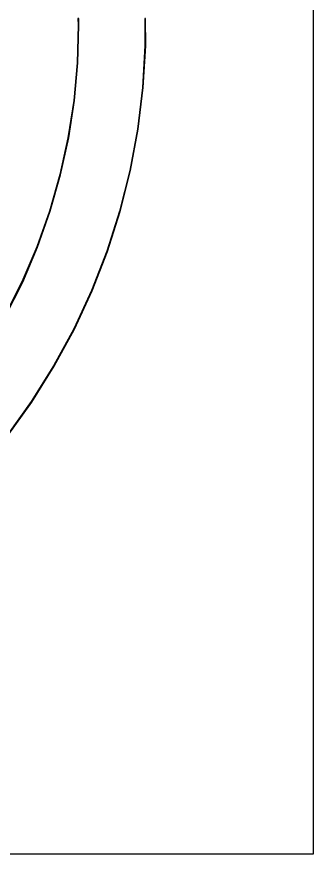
# Model space of a CAD drawing. Extents: x 1.97 to 5.91, y -5.91 to -1.97.
# Drawn here: x 5.21 to 5.906, y -5.906 to -3.937 of the extents above; entities that cross this region are included whole.
import ezdxf

# ---------------------------------------------------------------- set-up
doc = ezdxf.new("R2010")
doc.units = 0
doc.header["$MEASUREMENT"] = 0
doc.layers.add('WHITE', color=7, linetype='CONTINUOUS')

msp = doc.modelspace()

# ---------------------------------------------------------------- linework, layer by layer
at = {"layer": 'WHITE', "linetype": 'CONTINUOUS'}
for p, q in [((5.9055, -1.9685), (5.9055, -5.9055)), ((5.3536, -3.9566), (5.3511, -4.0452)), ((5.353, -3.9409), (5.3536, -3.9566)), ((5.355, -3.9409), (5.353, -3.9409)), ((5.3531, -4.0453), (5.3555, -3.9567)), ((5.3555, -3.9566), (5.355, -3.9409)), ((5.3555, -3.9566), (5.3555, -3.9566)), ((5.3555, -3.9567), (5.3555, -3.9566)), ((5.3555, -3.9566), (5.3555, -3.9566)), ((5.3555, -3.9567), (5.3555, -3.9567)), ((5.5102, -3.9409), (5.5104, -4.005)), ((5.5122, -3.9409), (5.5102, -3.9409)), ((5.5124, -4.005), (5.5122, -3.9409)), ((5.5104, -4.005), (5.5047, -4.1033)), ((5.5066, -4.1034), (5.5124, -4.0051)), ((5.5124, -4.0051), (5.5124, -4.005)), ((5.5124, -4.0051), (5.5124, -4.0051)), ((5.3511, -4.0452), (5.3432, -4.1335)), ((5.3451, -4.1337), (5.3531, -4.0454)), ((5.3531, -4.0454), (5.3531, -4.0453)), ((5.3531, -4.0453), (5.3531, -4.0453)), ((5.3531, -4.0454), (5.3531, -4.0454)), ((5.5047, -4.1033), (5.4928, -4.2011)), ((5.4947, -4.2014), (5.5066, -4.1035)), ((5.5066, -4.1035), (5.5066, -4.1034)), ((5.5066, -4.1034), (5.5066, -4.1034)), ((5.5066, -4.1035), (5.5066, -4.1035)), ((5.3432, -4.1335), (5.3297, -4.2213)), ((5.3316, -4.2216), (5.3451, -4.1338)), ((5.3451, -4.1338), (5.3451, -4.1337)), ((5.3451, -4.1337), (5.3451, -4.1337)), ((5.3451, -4.1338), (5.3451, -4.1338)), ((5.4928, -4.2011), (5.4748, -4.2982)), ((5.4767, -4.2986), (5.4947, -4.2015)), ((5.4947, -4.2015), (5.4947, -4.2014)), ((5.4947, -4.2014), (5.4947, -4.2014)), ((5.4947, -4.2015), (5.4947, -4.2015)), ((5.3297, -4.2213), (5.3107, -4.3081)), ((5.3126, -4.3086), (5.3316, -4.2217)), ((5.3316, -4.2217), (5.3316, -4.2216)), ((5.3316, -4.2216), (5.3316, -4.2216)), ((5.3316, -4.2217), (5.3316, -4.2217)), ((5.3107, -4.3081), (5.2863, -4.3937)), ((5.2882, -4.3943), (5.3126, -4.3086)), ((5.3126, -4.3086), (5.3126, -4.3086)), ((5.3126, -4.3086), (5.3126, -4.3086)), ((5.3126, -4.3086), (5.3126, -4.3086)), ((5.3126, -4.3086), (5.3126, -4.3086)), ((5.4748, -4.2982), (5.4507, -4.394)), ((5.4526, -4.3945), (5.4767, -4.2986)), ((5.4767, -4.2986), (5.4767, -4.2986)), ((5.4767, -4.2986), (5.4767, -4.2986)), ((5.4767, -4.2986), (5.4767, -4.2986)), ((5.2863, -4.3937), (5.2566, -4.4777)), ((5.2585, -4.4784), (5.2882, -4.3943)), ((5.2882, -4.3943), (5.2882, -4.3943)), ((5.2882, -4.3943), (5.2882, -4.3943)), ((5.2882, -4.3943), (5.2882, -4.3943)), ((5.4507, -4.394), (5.4207, -4.4882)), ((5.4225, -4.4888), (5.4526, -4.3945)), ((5.4526, -4.3945), (5.4526, -4.3945)), ((5.4526, -4.3945), (5.4526, -4.3945)), ((5.4526, -4.3945), (5.4526, -4.3945)), ((5.2566, -4.4777), (5.2217, -4.5597)), ((5.2235, -4.5605), (5.2584, -4.4784)), ((5.2584, -4.4784), (5.2585, -4.4784)), ((5.2584, -4.4784), (5.2584, -4.4784)), ((5.2585, -4.4784), (5.2585, -4.4784)), ((5.4207, -4.4882), (5.3848, -4.5804)), ((5.3866, -4.5811), (5.4225, -4.4888)), ((5.4225, -4.4888), (5.4225, -4.4888)), ((5.4225, -4.4888), (5.4225, -4.4888)), ((5.4225, -4.4888), (5.4225, -4.4888)), ((5.2217, -4.5597), (5.1816, -4.6395)), ((5.1834, -4.6404), (5.2235, -4.5606)), ((5.2235, -4.5606), (5.2235, -4.5605)), ((5.2235, -4.5605), (5.2235, -4.5605)), ((5.2235, -4.5606), (5.2235, -4.5606)), ((5.3848, -4.5804), (5.3432, -4.6703)), ((5.3449, -4.6711), (5.3866, -4.5812)), ((5.3866, -4.5812), (5.3866, -4.5811)), ((5.3866, -4.5811), (5.3866, -4.5811)), ((5.3866, -4.5812), (5.3866, -4.5812)), ((5.3432, -4.6703), (5.296, -4.7575)), ((5.2977, -4.7585), (5.3449, -4.6712)), ((5.3449, -4.6712), (5.3449, -4.6711)), ((5.3449, -4.6711), (5.3449, -4.6711)), ((5.296, -4.7575), (5.2433, -4.8417)), ((5.245, -4.8427), (5.2976, -4.7585)), ((5.2976, -4.7585), (5.2977, -4.7585)), ((5.2976, -4.7585), (5.2976, -4.7585)), ((5.2977, -4.7585), (5.2977, -4.7585)), ((5.2977, -4.7585), (5.2977, -4.7585)), ((5.2433, -4.8417), (5.1855, -4.9225)), ((5.1871, -4.9236), (5.245, -4.8428)), ((5.245, -4.8428), (5.245, -4.8427)), ((5.245, -4.8427), (5.245, -4.8427)), ((5.245, -4.8428), (5.245, -4.8428)), ((5.9055, -5.9055), (1.9685, -5.9055))]:
    msp.add_line(p, q, dxfattribs=at)

doc.saveas('drawing.dxf')
